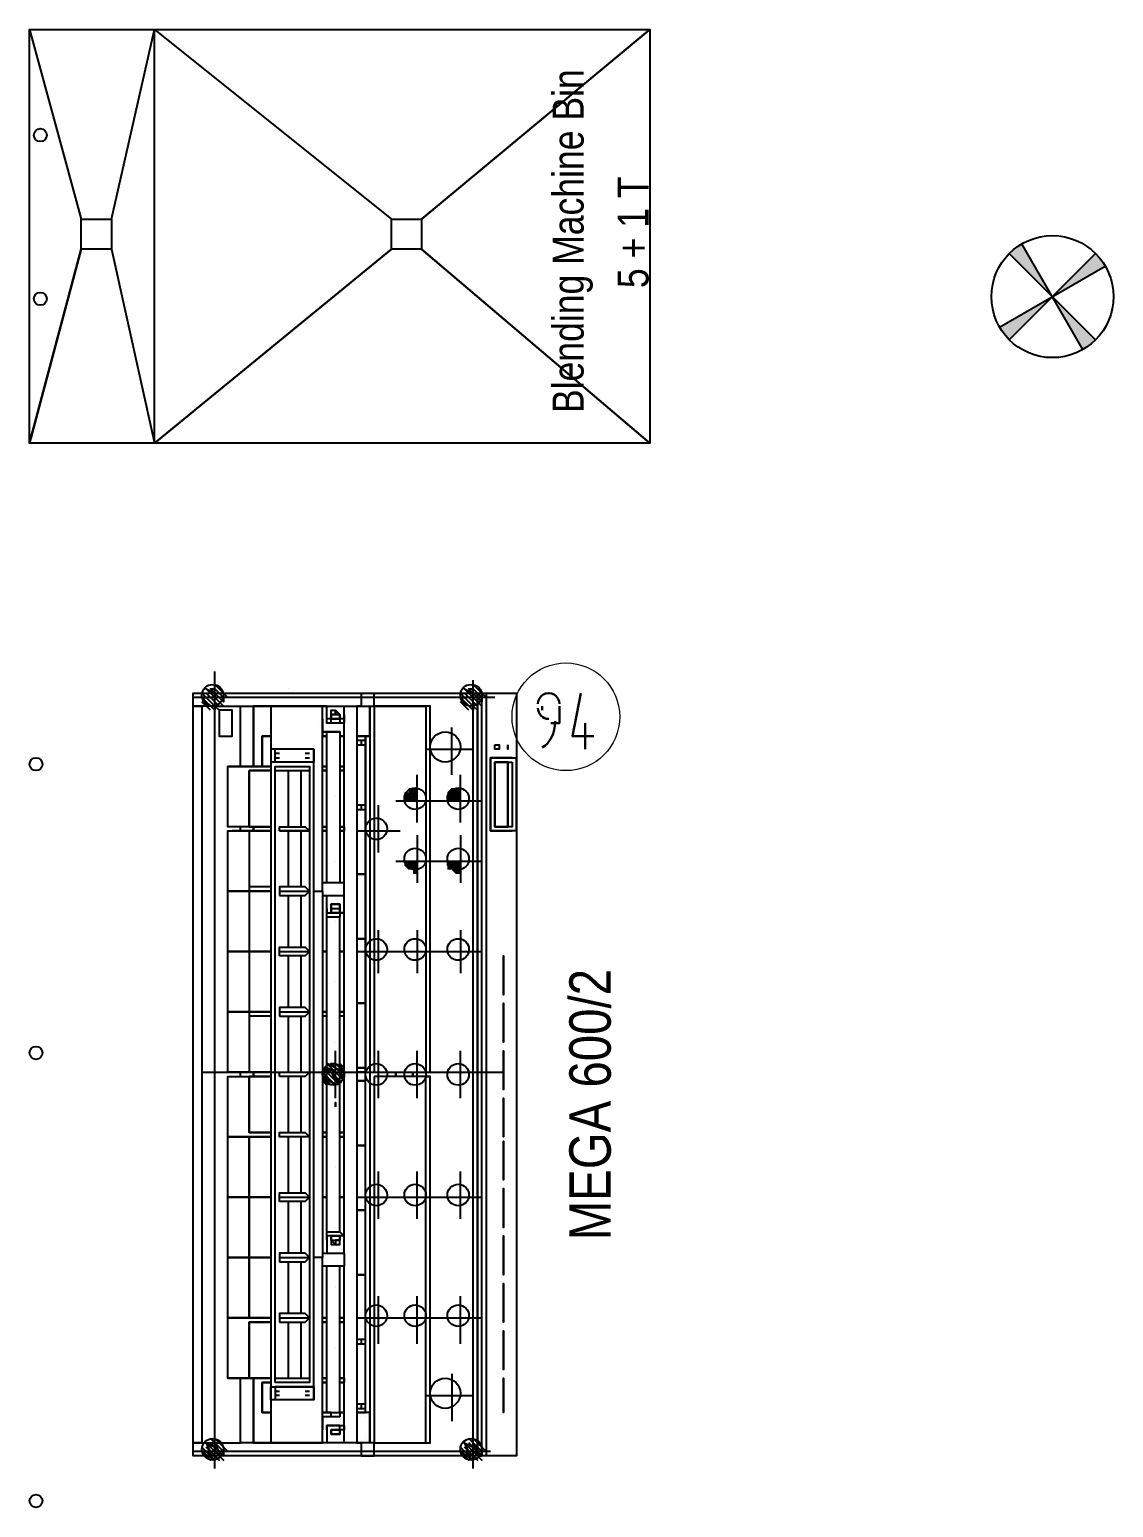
# Model space of a CAD drawing. Header units: metres. Extents: x -941 to 1333, y -28 to 1490.
# Drawn here: x 835.71 to 840.95, y 387.41 to 394.56 of the extents above; entities that cross this region are included whole.
import ezdxf

# ---------------------------------------------------------------- set-up
doc = ezdxf.new("R2010")
doc.units = ezdxf.units.M
doc.layers.add('00', color=7, linetype='Continuous')
doc.styles.add('style2A', font='swissc.ttf')

# ---------------------------------------------------------------- blocks, each defined once
blk = doc.blocks.new('auto-sprinkler')
at = {"layer": '00'}
h = blk.add_hatch(color=161, dxfattribs=at)
h.dxf.hatch_style = 1
h.paths.add_polyline_path([(0, 0), (-0.075, 0.1299, 0.065543), (-0.1061, 0.1061)])
h.paths.add_polyline_path([(0, 0), (0.1299, 0.075, 0.065543), (0.1061, 0.1061)])
h.paths.add_polyline_path([(0.075, -0.1299, 0.065543), (0.1061, -0.1061), (0, 0)])
h.paths.add_polyline_path([(-0.1299, -0.075, 0.065543), (-0.1061, -0.1061), (0, 0)])
at = {"layer": '00', "color": 170}
for points in [[(0.075, -0.1299), (-0.075, 0.1299)], [(-0.1299, -0.075), (0.1299, 0.075)], [(-0.1061, -0.1061), (0.1061, 0.1061)], [(0.1061, -0.1061), (-0.1061, 0.1061)]]:
    blk.add_lwpolyline(points, dxfattribs=at)
blk.add_circle((0, 0), 0.15, dxfattribs=at)

msp = doc.modelspace()

# ---------------------------------------------------------------- linework, layer by layer
at = {"lineweight": 25}
for points in [[(835.70802, 392.55611), (835.70802, 394.55564), (838.70731, 394.55564), (838.70731, 392.55611)], [(838.70731, 394.55564), (837.60341, 393.63919)], [(835.95796, 393.49339), (835.70802, 392.55611), (835.95796, 393.49339), (835.95796, 393.63919), (836.10376, 393.63919), (836.10376, 393.49339)], [(835.95796, 393.49339), (835.95796, 393.63919), (836.10376, 393.63919), (836.10376, 393.49339)], [(836.31205, 392.55611), (837.45761, 393.49339), (837.45761, 393.63919), (837.60341, 393.63919), (837.60341, 393.49339), (837.45761, 393.49339)], [(837.45761, 393.49339), (837.45761, 393.63919), (837.60341, 393.63919), (837.60341, 393.49339)], [(838.70731, 392.55611), (837.60341, 393.49339)], [(836.4995, 387.66144), (836.4995, 391.34806), (838.06163, 391.34806), (838.06163, 387.66144)], [(836.54116, 391.32723), (836.56199, 391.32723), (836.60364, 391.28558), (836.60364, 391.26475)], [(836.56199, 391.34806), (836.58282, 391.32723), (836.60364, 391.30641), (836.62447, 391.28558), (836.60364, 391.30641), (836.58282, 391.32723)], [(837.79086, 391.32723), (837.81169, 391.32723), (837.85335, 391.28558), (837.85335, 391.26475)], [(837.81169, 391.34806), (837.83252, 391.32723), (837.85335, 391.30641), (837.87418, 391.28558), (837.85335, 391.30641), (837.83252, 391.32723)], [(836.62447, 391.26475), (836.62447, 391.13978), (836.68696, 391.13978), (836.68696, 391.26475)], [(837.18684, 391.26475), (837.18684, 391.24392), (837.16601, 391.24392), (837.16601, 391.22309), (837.18684, 391.22309), (837.20767, 391.22309), (837.20767, 391.24392), (837.18684, 391.24392)], [(837.18684, 391.26475), (837.20767, 391.24392), (837.20767, 391.22309), (837.18684, 391.22309), (837.16601, 391.22309), (837.16601, 391.24392), (837.16601, 391.26475)], [(836.87441, 390.99398), (836.85358, 390.99398), (836.83276, 390.99398), (836.83276, 391.13978), (836.85358, 391.13978), (836.83276, 391.13978), (836.83276, 390.99398), (836.85358, 390.99398)], [(837.20767, 391.13978), (837.2285, 391.13978), (837.20767, 391.13978), (837.2285, 391.13978)], [(837.95749, 391.09812), (837.97832, 391.09812), (837.97832, 391.07729), (837.95749, 391.07729)], [(836.87441, 387.99469), (837.0827, 387.99469), (837.0827, 391.01481), (836.87441, 391.01481)], [(838.01998, 390.70238), (837.95749, 390.70238), (837.95749, 391.01481), (838.01998, 391.01481)], [(838.0408, 391.01481), (838.0408, 390.70238), (838.01998, 390.70238), (838.01998, 391.01481)], [(836.89524, 388.01552), (836.89524, 390.99398), (837.06187, 390.99398), (837.06187, 388.01552)], [(837.14518, 390.99398), (837.12435, 390.99398)], [(837.2285, 390.99398), (837.20767, 390.99398)], [(836.77027, 390.68155), (836.77027, 390.38996), (836.66613, 390.38996), (836.66613, 390.68155)], [(836.7911, 390.70238), (836.7911, 390.68155)], [(836.91607, 390.68155), (836.91607, 390.70238), (837.04104, 390.70238), (837.06187, 390.68155), (837.04104, 390.68155)], [(837.2285, 390.68155), (837.2285, 390.70238)], [(836.77027, 390.38996), (836.77027, 390.09836), (836.66613, 390.09836), (836.66613, 390.38996)], [(836.91607, 390.36913), (837.04104, 390.36913), (837.06187, 390.38996), (837.04104, 390.41078), (836.91607, 390.41078), (836.91607, 390.38996)], [(837.18684, 390.32747), (837.16601, 390.32747), (837.16601, 390.30664), (837.16601, 390.28581), (837.18684, 390.28581), (837.20767, 390.28581), (837.20767, 390.30664), (837.20767, 390.32747)], [(837.18684, 390.32747), (837.20767, 390.32747), (837.20767, 390.30664), (837.20767, 390.28581), (837.18684, 390.28581), (837.16601, 390.28581), (837.16601, 390.30664), (837.16601, 390.32747)], [(836.77027, 390.09836), (836.77027, 389.80676), (836.66613, 389.80676), (836.66613, 390.09836)], [(836.91607, 390.07753), (836.91607, 390.09836), (836.91607, 390.11919), (837.04104, 390.11919), (837.06187, 390.09836), (837.04104, 390.07753)], [(837.12435, 390.09836), (837.14518, 390.09836)], [(837.12435, 390.09836), (837.14518, 390.09836)], [(837.20767, 390.09836), (837.2285, 390.09836)], [(837.20767, 390.09836), (837.2285, 390.09836)], [(837.99915, 389.89007), (837.99915, 390.07753)], [(837.99915, 390.07753), (837.99915, 389.89007), (837.99915, 390.07753), (837.99915, 389.89007)], [(836.77027, 389.80676), (836.77027, 389.51516), (836.66613, 389.51516), (836.66613, 389.80676)], [(836.91607, 389.78593), (837.04104, 389.78593), (837.06187, 389.80676), (837.04104, 389.82759), (836.91607, 389.82759), (836.91607, 389.80676)], [(837.12435, 389.80676), (837.14518, 389.80676)], [(837.20767, 389.80676), (837.2285, 389.80676)], [(837.99915, 389.66096), (837.99915, 389.84842)], [(837.99915, 389.84842), (837.99915, 389.66096), (837.99915, 389.84842), (837.99915, 389.66096)], [(837.99915, 389.43185), (837.99915, 389.61931)], [(837.99915, 389.61931), (837.99915, 389.43185), (837.99915, 389.61931), (837.99915, 389.43185)], [(836.7911, 389.51516), (836.7911, 389.49433)], [(836.91607, 389.49433), (836.91607, 389.51516), (837.04104, 389.51516), (837.06187, 389.51516), (837.04104, 389.49433)], [(837.12435, 389.53599), (837.16601, 389.51516), (837.18684, 389.47351), (837.20767, 389.45268), (837.18684, 389.47351), (837.14518, 389.51516)], [(837.12435, 389.51516), (837.14518, 389.51516), (837.18684, 389.47351), (837.18684, 389.45268)], [(837.12435, 389.49433), (837.14518, 389.49433)], [(837.37429, 389.49433), (837.37429, 387.72392), (837.62424, 387.72392), (837.62424, 389.49433), (837.64506, 389.49433)], [(837.99915, 389.22357), (837.99915, 389.39019)], [(837.99915, 389.39019), (837.99915, 389.22357), (837.99915, 389.20274), (837.99915, 389.22357)], [(837.99915, 389.39019), (837.99915, 389.22357), (837.99915, 389.20274), (837.99915, 389.22357)], [(836.77027, 389.20274), (836.77027, 388.91114), (836.66613, 388.91114), (836.66613, 389.20274)], [(836.68696, 389.20274), (836.70779, 389.20274), (836.87441, 389.20274), (836.70779, 389.20274)], [(837.12435, 389.20274), (837.14518, 389.20274)], [(837.20767, 389.20274), (837.2285, 389.20274)], [(837.99915, 389.16108), (837.99915, 388.99445), (837.99915, 389.16108), (837.99915, 389.18191)], [(837.99915, 389.16108), (837.99915, 388.99445), (837.99915, 389.16108), (837.99915, 389.18191)], [(837.99915, 388.99445), (837.99915, 389.16108)], [(836.91607, 388.89031), (836.91607, 388.91114), (836.91607, 388.93197), (837.04104, 388.93197), (837.06187, 388.91114), (837.04104, 388.89031)], [(837.99915, 388.76534), (837.99915, 388.9528)], [(836.77027, 388.91114), (836.77027, 388.61954), (836.66613, 388.61954), (836.66613, 388.91114)], [(837.12435, 388.91114), (837.14518, 388.91114)], [(837.12435, 388.91114), (837.14518, 388.91114)], [(837.20767, 388.91114), (837.2285, 388.91114)], [(837.20767, 388.91114), (837.2285, 388.91114)], [(837.18684, 388.68203), (837.16601, 388.70286), (837.16601, 388.72368), (837.18684, 388.72368), (837.20767, 388.72368), (837.20767, 388.70286), (837.18684, 388.70286)], [(837.18684, 388.68203), (837.20767, 388.68203), (837.20767, 388.70286), (837.20767, 388.72368), (837.18684, 388.72368), (837.16601, 388.72368), (837.16601, 388.70286), (837.16601, 388.68203)], [(837.99915, 388.53623), (837.99915, 388.72368)], [(836.77027, 388.61954), (836.77027, 388.32794), (836.66613, 388.32794), (836.66613, 388.61954)], [(836.91607, 388.59871), (837.04104, 388.59871), (837.06187, 388.61954), (837.04104, 388.64037), (836.91607, 388.64037), (836.91607, 388.61954)], [(837.99915, 388.30712), (837.99915, 388.49457)], [(836.68696, 388.32794), (836.70779, 388.32794), (836.87441, 388.32794), (836.70779, 388.32794)], [(836.91607, 388.30712), (837.04104, 388.30712), (837.06187, 388.32794), (837.04104, 388.34877), (836.91607, 388.34877), (836.91607, 388.32794)], [(837.12435, 388.32794), (837.14518, 388.32794)], [(837.12435, 388.32794), (837.14518, 388.32794)], [(837.12435, 388.30712), (837.14518, 388.30712)], [(837.20767, 388.32794), (837.2285, 388.32794)], [(837.20767, 388.32794), (837.2285, 388.32794)], [(837.20767, 388.30712), (837.2285, 388.30712)], [(837.99915, 388.09883), (837.99915, 388.26546)], [(837.99915, 388.26546), (837.99915, 388.09883), (837.99915, 388.078), (837.99915, 388.09883)], [(837.99915, 388.26546), (837.99915, 388.09883), (837.99915, 388.078), (837.99915, 388.09883)], [(836.85358, 387.86972), (836.83276, 387.86972), (836.83276, 388.01552), (836.85358, 388.01552), (836.83276, 388.01552), (836.83276, 387.86972)], [(837.2285, 388.01552), (837.2285, 388.03635)], [(837.99915, 387.86972), (837.99915, 388.03635)], [(837.20767, 387.84889), (837.16601, 387.84889), (837.16601, 387.86972), (837.20767, 387.86972)], [(837.20767, 387.86972), (837.2285, 387.86972)], [(837.12435, 387.78641), (837.12435, 387.84889)], [(837.18684, 387.76558), (837.16601, 387.76558), (837.16601, 387.78641), (837.18684, 387.78641), (837.20767, 387.78641), (837.20767, 387.76558)], [(837.18684, 387.76558), (837.20767, 387.76558), (837.20767, 387.78641), (837.18684, 387.78641), (837.16601, 387.78641), (837.16601, 387.76558)], [(836.58282, 387.74475), (836.60364, 387.72392), (836.6453, 387.68226), (836.6453, 387.66144), (836.62447, 387.68226), (836.60364, 387.72392)], [(837.83252, 387.74475), (837.85335, 387.72392), (837.895, 387.68226), (837.895, 387.66144), (837.87418, 387.68226), (837.85335, 387.72392)]]:
    msp.add_lwpolyline(points, close=True, dxfattribs=at)
for points in [[(835.70802, 394.55564), (835.95796, 393.63919)], [(836.10376, 393.49339), (836.31205, 392.55611), (836.31205, 394.55564), (837.45761, 393.63919)], [(836.10376, 393.63919), (836.31205, 394.55564)], [(836.60364, 387.59895), (836.60364, 391.4522)], [(836.56199, 391.36889), (836.60364, 391.32723), (836.6453, 391.28558), (836.60364, 391.32723), (836.56199, 391.36889), (836.60364, 391.34806), (836.60364, 391.32723), (836.6453, 391.28558)], [(836.58282, 391.36889), (836.60364, 391.34806), (836.62447, 391.32723), (836.6453, 391.30641), (836.62447, 391.32723), (836.60364, 391.34806), (836.58282, 391.36889), (836.60364, 391.36889), (836.6453, 391.32723), (836.6453, 391.30641)], [(836.60364, 391.38972), (836.66613, 391.32723), (836.6453, 391.32723), (836.60364, 391.36889), (836.60364, 391.38972), (836.6453, 391.34806), (836.62447, 391.36889)], [(836.95773, 391.36889), (836.95773, 391.36889)], [(837.81169, 391.36889), (837.85335, 391.32723), (837.895, 391.28558), (837.85335, 391.32723), (837.81169, 391.36889), (837.85335, 391.34806), (837.85335, 391.32723), (837.895, 391.28558)], [(837.83252, 391.36889), (837.85335, 391.34806), (837.87418, 391.32723), (837.895, 391.30641), (837.87418, 391.32723), (837.85335, 391.34806), (837.83252, 391.36889), (837.85335, 391.36889), (837.895, 391.32723), (837.895, 391.30641)], [(837.85335, 387.59895), (837.85335, 391.41055)], [(837.85335, 391.38972), (837.91583, 391.32723), (837.895, 391.32723), (837.85335, 391.36889), (837.85335, 391.38972), (837.895, 391.34806), (837.87418, 391.36889)], [(837.37429, 387.72392), (837.31181, 387.72392), (837.31181, 387.70309), (837.31181, 387.66144), (836.4995, 387.66144), (836.4995, 387.70309), (836.4995, 387.72392), (836.54116, 387.72392), (836.4995, 387.72392), (836.4995, 391.28558), (836.54116, 391.28558), (836.4995, 391.28558), (836.4995, 391.30641), (836.4995, 391.34806), (837.31181, 391.34806), (837.31181, 391.30641), (837.31181, 391.28558), (837.29098, 391.28558), (837.35347, 391.28558), (837.37429, 391.28558), (837.37429, 391.34806), (837.87418, 391.34806), (837.87418, 387.66144), (837.37429, 387.66144), (837.37429, 387.72392), (837.35347, 387.72392), (837.29098, 387.72392), (837.31181, 387.72392)], [(837.95749, 391.32723), (836.4995, 391.32723)], [(836.4995, 391.28558), (836.4995, 391.28558)], [(836.60364, 391.26475), (836.60364, 391.28558), (836.56199, 391.32723), (836.54116, 391.34806), (836.56199, 391.32723), (836.60364, 391.28558), (836.62447, 391.26475)], [(836.58282, 391.26475), (836.54116, 391.30641)], [(836.60364, 387.72392), (836.60364, 391.28558), (836.58282, 391.28558), (836.54116, 391.28558), (836.54116, 387.72392), (836.58282, 387.72392), (836.60364, 387.72392), (836.72861, 387.72392)], [(836.58282, 391.28558), (836.56199, 391.30641)], [(836.60364, 391.28558), (836.60364, 391.28558)], [(836.60364, 391.28558), (836.72861, 391.28558)], [(836.72861, 390.99398), (836.72861, 391.28558), (836.77027, 391.28558), (836.7911, 391.28558), (836.7911, 390.99398), (836.7911, 391.28558), (836.87441, 391.28558), (836.7911, 391.28558), (836.95773, 391.28558), (837.02021, 391.28558), (837.2285, 391.28558)], [(837.12435, 390.38996), (837.12435, 390.43161), (837.12435, 391.28558), (836.87441, 391.28558), (836.87441, 390.38996), (836.87441, 388.61954), (836.87441, 387.72392), (836.7911, 387.72392), (836.7911, 388.03635), (836.7911, 387.72392), (836.87441, 387.72392), (837.12435, 387.72392), (837.12435, 388.57789), (837.12435, 388.61954), (837.0827, 388.61954)], [(836.7911, 391.28558), (836.7911, 391.28558)], [(836.95773, 391.34806), (836.95773, 391.34806)], [(836.95773, 391.34806), (836.95773, 391.34806)], [(836.97856, 391.34806), (836.97856, 391.34806)], [(837.02021, 391.28558), (837.02021, 391.28558)], [(837.02021, 391.28558), (837.02021, 391.28558)], [(837.2285, 391.24392), (837.2285, 391.22309), (837.20767, 391.22309), (837.20767, 391.20226), (837.16601, 391.20226), (837.16601, 391.22309), (837.14518, 391.22309), (837.14518, 391.24392), (837.14518, 391.26475), (837.14518, 391.28558), (837.12435, 391.28558)], [(837.12435, 391.28558), (837.12435, 391.28558)], [(837.2285, 390.43161), (837.2285, 391.28558), (837.29098, 391.28558), (837.29098, 387.72392), (837.2285, 387.72392), (837.2285, 388.57789)], [(837.31181, 391.34806), (837.37429, 391.34806)], [(837.31181, 391.28558), (837.37429, 391.28558), (837.37429, 389.51516), (837.62424, 389.51516), (837.64506, 389.51516), (837.64506, 391.28558), (837.62424, 391.28558), (837.37429, 391.28558), (837.62424, 391.28558), (837.62424, 389.51516)], [(837.35347, 391.28558), (837.35347, 391.28558)], [(837.35347, 391.13978), (837.35347, 391.28558), (837.35347, 391.13978)], [(837.35347, 391.28558), (837.35347, 391.28558)], [(837.85335, 391.26475), (837.85335, 391.28558), (837.81169, 391.32723), (837.79086, 391.34806), (837.81169, 391.32723), (837.85335, 391.28558), (837.87418, 391.26475)], [(837.83252, 391.26475), (837.79086, 391.30641)], [(837.83252, 391.28558), (837.81169, 391.30641)], [(837.87418, 391.34806), (837.87418, 391.34806)], [(837.87418, 387.66144), (837.87418, 391.34806), (837.895, 391.34806), (837.91583, 391.34806), (837.91583, 387.66144), (837.895, 387.66144), (837.895, 391.34806)], [(837.87418, 391.34806), (837.87418, 391.34806)], [(837.87418, 391.34806), (837.87418, 387.66144), (837.895, 387.66144)], [(837.91583, 391.34806), (838.06163, 391.34806), (838.06163, 387.66144), (837.91583, 387.66144)], [(837.12435, 391.16061), (837.12435, 391.22309), (837.12435, 391.16061), (837.12435, 391.13978), (837.14518, 391.13978), (837.12435, 391.13978), (837.12435, 391.16061), (837.16601, 391.16061), (837.20767, 391.16061), (837.20767, 390.43161)], [(837.2285, 391.22309), (837.2285, 391.20226), (837.20767, 391.20226), (837.16601, 391.20226), (837.14518, 391.20226), (837.14518, 391.22309), (837.14518, 391.24392)], [(837.16601, 391.24392), (837.16601, 391.24392)], [(837.16601, 391.24392), (837.18684, 391.24392), (837.20767, 391.24392)], [(837.18684, 391.26475), (837.18684, 391.26475)], [(837.2285, 391.22309), (837.2285, 391.22309)], [(837.33264, 391.26475), (837.33264, 391.26475)], [(837.33264, 391.26475), (837.33264, 391.26475)], [(837.10353, 391.20226), (837.10353, 391.20226)], [(837.14518, 390.43161), (837.14518, 391.16061), (837.16601, 391.16061), (837.20767, 391.16061), (837.16601, 391.16061), (837.12435, 391.16061), (837.12435, 391.20226)], [(837.12435, 391.16061), (837.12435, 391.16061)], [(837.16601, 391.16061), (837.16601, 391.16061)], [(837.33264, 391.16061), (837.33264, 391.16061)], [(837.33264, 391.16061), (837.33264, 391.16061)], [(837.74921, 390.95232), (837.74921, 391.18144)], [(836.87441, 391.13978), (836.85358, 391.13978), (836.87441, 391.13978), (836.83276, 391.13978)], [(837.0827, 391.01481), (837.0827, 391.03564), (837.0827, 391.05646), (837.0827, 391.07729), (836.89524, 391.07729), (836.87441, 391.07729), (836.87441, 391.05646), (836.87441, 391.03564), (836.87441, 391.01481)], [(836.89524, 391.07729), (836.89524, 391.07729)], [(837.0827, 391.07729), (837.0827, 391.05646), (837.0827, 391.03564), (837.0827, 391.01481), (836.89524, 391.01481), (836.89524, 391.03564), (836.89524, 391.05646), (836.89524, 391.07729)], [(837.0827, 391.07729), (837.0827, 391.07729)], [(837.12435, 391.13978), (837.14518, 391.13978), (837.12435, 391.13978)], [(837.12435, 391.13978), (837.12435, 391.13978)], [(837.2285, 391.13978), (837.2285, 391.13978)], [(837.2285, 391.13978), (837.2285, 391.13978)], [(837.29098, 391.13978), (837.29098, 391.13978)], [(837.35347, 391.13978), (837.29098, 391.13978), (837.33264, 391.13978), (837.35347, 391.13978), (837.35347, 389.51516), (837.35347, 387.86972), (837.33264, 387.86972), (837.33264, 389.49433), (837.33264, 389.51516), (837.29098, 389.51516)], [(837.33264, 391.11895), (837.29098, 391.11895), (837.29098, 391.09812), (837.33264, 391.09812)], [(837.31181, 391.13978), (837.31181, 391.13978)], [(837.31181, 391.11895), (837.31181, 391.09812)], [(837.33264, 391.13978), (837.33264, 389.51516), (837.33264, 391.13978)], [(837.33264, 391.11895), (837.33264, 391.11895)], [(837.35347, 391.13978), (837.35347, 391.13978)], [(837.35347, 391.13978), (837.35347, 391.13978)], [(837.35347, 391.13978), (837.35347, 391.13978)], [(837.62424, 391.07729), (837.85335, 391.07729)], [(838.01998, 391.09812), (838.01998, 391.09812)], [(838.01998, 391.09812), (838.01998, 391.07729), (838.01998, 391.09812)], [(836.91607, 391.05646), (836.89524, 391.05646)], [(836.89524, 391.03564), (836.91607, 391.03564)], [(836.89524, 391.03564), (836.89524, 391.03564)], [(836.91607, 391.03564), (836.91607, 391.03564)], [(837.06187, 391.05646), (837.04104, 391.05646)], [(837.04104, 391.03564), (837.06187, 391.03564)], [(837.04104, 391.03564), (837.04104, 391.03564)], [(837.06187, 391.03564), (837.06187, 391.03564)], [(837.93666, 391.03564), (837.93666, 390.68155), (837.93666, 391.03564)], [(837.93666, 391.03564), (837.93666, 391.03564)], [(838.0408, 391.03564), (837.93666, 391.03564), (838.0408, 391.03564), (838.06163, 391.03564), (838.06163, 390.68155), (838.0408, 390.68155), (837.93666, 390.68155), (838.0408, 390.68155)], [(837.93666, 391.03564), (837.93666, 391.03564)], [(837.93666, 391.03564), (837.93666, 391.03564)], [(837.95749, 390.70238), (837.95749, 391.01481), (837.95749, 390.70238)], [(837.95749, 391.01481), (838.01998, 391.01481), (837.95749, 391.01481)], [(837.95749, 391.01481), (837.95749, 391.01481)], [(837.95749, 391.01481), (837.95749, 391.01481)], [(838.01998, 391.01481), (838.01998, 391.01481)], [(838.0408, 391.03564), (838.0408, 391.03564)], [(838.0408, 391.03564), (838.0408, 391.03564)], [(838.06163, 390.68155), (838.06163, 391.03564), (838.06163, 390.68155)], [(838.06163, 391.03564), (838.06163, 391.03564)], [(838.06163, 391.03564), (838.06163, 391.03564)], [(836.77027, 390.70238), (836.66613, 390.70238), (836.66613, 390.99398), (836.77027, 390.99398), (836.66613, 390.99398), (836.77027, 390.99398), (836.85358, 390.99398), (836.87441, 390.99398), (836.85358, 390.99398), (836.77027, 390.99398)], [(836.66613, 390.99398), (836.66613, 390.99398)], [(836.68696, 390.99398), (836.68696, 390.99398)], [(836.70779, 390.99398), (836.70779, 390.99398)], [(836.77027, 390.97315), (836.87441, 390.97315), (836.77027, 390.97315)], [(836.77027, 390.97315), (836.77027, 390.70238), (836.77027, 390.97315)], [(836.77027, 390.97315), (836.77027, 390.97315)], [(836.87441, 390.99398), (836.87441, 390.99398)], [(836.89524, 390.97315), (837.06187, 390.97315)], [(836.95773, 390.97315), (836.95773, 390.70238)], [(837.02021, 390.97315), (837.02021, 390.70238)], [(837.12435, 390.99398), (837.14518, 390.99398)], [(837.12435, 390.97315), (837.14518, 390.97315), (837.12435, 390.97315)], [(837.20767, 390.99398), (837.2285, 390.99398)], [(837.20767, 390.97315), (837.2285, 390.97315), (837.20767, 390.97315)], [(837.2285, 390.99398), (837.2285, 390.99398)], [(837.2285, 390.99398), (837.2285, 390.99398)], [(837.2285, 390.99398), (837.2285, 390.99398)], [(837.58258, 390.72321), (837.58258, 390.95232)], [(837.79086, 390.72321), (837.79086, 390.95232)], [(837.18684, 390.84818), (837.18684, 390.84818)], [(837.33264, 390.80652), (837.29098, 390.80652), (837.29098, 390.7857), (837.33264, 390.7857)], [(837.31181, 390.80652), (837.31181, 390.7857)], [(837.33264, 390.7857), (837.33264, 390.7857)], [(837.39512, 390.57741), (837.39512, 390.80652)], [(837.47844, 390.82735), (837.895, 390.82735)], [(836.87441, 390.70238), (836.70779, 390.70238), (836.68696, 390.70238)], [(836.77027, 390.68155), (836.77027, 390.38996), (836.87441, 390.38996), (836.70779, 390.38996), (836.68696, 390.38996), (836.70779, 390.38996), (836.87441, 390.38996)], [(836.87441, 390.68155), (836.70779, 390.68155), (836.68696, 390.68155)], [(836.72861, 390.68155), (836.72861, 390.70238)], [(836.77027, 390.70238), (836.87441, 390.70238), (836.77027, 390.70238)], [(836.77027, 390.70238), (836.77027, 390.70238)], [(836.77027, 390.70238), (836.77027, 390.70238)], [(836.77027, 390.68155), (836.87441, 390.68155), (836.77027, 390.68155)], [(836.77027, 390.68155), (836.77027, 390.68155)], [(836.91607, 390.68155), (836.91607, 390.68155)], [(836.91607, 390.68155), (837.06187, 390.68155)], [(836.95773, 390.68155), (836.95773, 390.41078)], [(837.02021, 390.68155), (837.02021, 390.41078)], [(837.12435, 390.70238), (837.14518, 390.70238), (837.12435, 390.70238)], [(837.14518, 390.70238), (837.12435, 390.70238)], [(837.12435, 390.68155), (837.14518, 390.68155), (837.12435, 390.68155)], [(837.14518, 390.68155), (837.12435, 390.68155)], [(837.20767, 390.68155), (837.2285, 390.68155), (837.2285, 390.70238), (837.20767, 390.70238)], [(837.20767, 390.70238), (837.2285, 390.70238), (837.20767, 390.70238)], [(837.20767, 390.68155), (837.2285, 390.68155), (837.20767, 390.68155)], [(837.29098, 390.68155), (837.49927, 390.68155)], [(837.58258, 390.66073), (837.58258, 390.43161)], [(837.79086, 390.66073), (837.79086, 390.43161)], [(837.93666, 390.68155), (837.93666, 390.68155)], [(837.93666, 390.68155), (837.93666, 390.68155)], [(837.93666, 390.68155), (837.93666, 390.68155)], [(838.01998, 390.70238), (837.95749, 390.70238), (838.01998, 390.70238)], [(837.95749, 390.70238), (837.95749, 390.70238)], [(837.95749, 390.70238), (837.95749, 390.70238)], [(838.01998, 390.70238), (838.01998, 390.70238)], [(838.0408, 390.68155), (838.0408, 390.68155)], [(838.0408, 390.68155), (838.0408, 390.68155)], [(838.06163, 390.68155), (838.06163, 390.68155)], [(837.18684, 390.53575), (837.18684, 390.53575)], [(837.47844, 390.53575), (837.895, 390.53575)], [(837.0827, 390.38996), (837.12435, 390.38996), (837.12435, 390.36913), (837.2285, 390.36913), (837.2285, 390.41078), (837.2285, 390.43161), (837.12435, 390.43161)], [(837.12435, 390.43161), (837.12435, 390.43161)], [(837.24932, 390.47327), (837.24932, 390.47327)], [(837.29098, 390.47327), (837.29098, 390.47327)], [(837.33264, 390.47327), (837.29098, 390.47327), (837.33264, 390.47327)], [(837.31181, 390.47327), (837.31181, 390.47327)], [(837.33264, 390.47327), (837.33264, 390.47327)], [(836.77027, 390.38996), (836.77027, 390.09836), (836.87441, 390.09836), (836.70779, 390.09836), (836.68696, 390.09836), (836.70779, 390.09836), (836.87441, 390.09836), (836.77027, 390.09836), (836.87441, 390.09836), (836.77027, 390.09836), (836.77027, 389.80676)], [(836.68696, 390.38996), (836.68696, 390.38996)], [(836.72861, 390.38996), (836.72861, 390.38996)], [(836.87441, 390.41078), (836.77027, 390.41078)], [(836.77027, 390.38996), (836.87441, 390.38996), (836.77027, 390.38996)], [(836.77027, 390.38996), (836.77027, 390.38996)], [(836.77027, 390.38996), (836.77027, 390.38996)], [(836.77027, 390.38996), (836.77027, 390.38996)], [(836.7911, 390.38996), (836.7911, 390.38996)], [(836.7911, 390.38996), (836.7911, 390.38996)], [(836.87441, 390.38996), (836.87441, 390.38996)], [(836.91607, 390.38996), (837.06187, 390.38996)], [(836.95773, 390.36913), (836.95773, 390.11919)], [(837.02021, 390.36913), (837.02021, 390.11919)], [(837.12435, 390.36913), (837.12435, 390.36913)], [(837.12435, 390.36913), (837.12435, 388.64037), (837.12435, 388.61954)], [(837.14518, 390.30664), (837.14518, 390.3483), (837.14518, 390.36913)], [(837.2285, 388.64037), (837.2285, 390.36913)], [(837.2285, 390.28581), (837.20767, 390.28581), (837.20767, 390.26499), (837.16601, 390.26499), (837.14518, 390.26499), (837.14518, 390.28581), (837.14518, 390.30664), (837.14518, 390.28581), (837.16601, 390.28581), (837.20767, 390.28581), (837.2285, 390.28581), (837.2285, 390.30664)], [(837.14518, 388.72368), (837.14518, 390.28581)], [(837.16601, 390.30664), (837.16601, 390.30664)], [(837.16601, 390.30664), (837.18684, 390.30664), (837.20767, 390.30664)], [(837.18684, 390.32747), (837.18684, 390.32747)], [(837.18684, 390.32747), (837.18684, 390.32747)], [(837.20767, 390.30664), (837.20767, 390.30664)], [(837.2285, 390.28581), (837.2285, 390.28581)], [(837.18684, 390.24416), (837.18684, 390.24416)], [(837.20767, 388.74451), (837.20767, 390.26499)], [(837.29098, 390.16084), (837.29098, 390.16084)], [(837.33264, 390.16084), (837.29098, 390.16084), (837.33264, 390.16084)], [(837.31181, 390.16084), (837.31181, 390.16084)], [(837.33264, 390.16084), (837.33264, 390.16084)], [(837.39512, 389.99422), (837.39512, 390.2025)], [(837.58258, 390.2025), (837.58258, 389.99422)], [(837.79086, 390.2025), (837.79086, 389.99422)], [(836.68696, 390.09836), (836.68696, 390.09836)], [(836.70779, 390.09836), (836.70779, 390.09836)], [(836.72861, 390.09836), (836.72861, 390.09836)], [(836.77027, 390.09836), (836.77027, 390.09836)], [(836.77027, 390.09836), (836.77027, 390.09836)], [(836.77027, 390.09836), (836.77027, 390.09836)], [(836.7911, 390.09836), (836.7911, 390.09836)], [(836.7911, 390.09836), (836.7911, 390.09836)], [(836.91607, 390.09836), (837.06187, 390.09836)], [(836.95773, 390.07753), (836.95773, 389.82759)], [(837.02021, 390.07753), (837.02021, 389.82759)], [(837.14518, 390.09836), (837.12435, 390.09836)], [(837.14518, 390.09836), (837.12435, 390.09836)], [(837.20767, 390.09836), (837.2285, 390.09836), (837.20767, 390.09836)], [(837.2285, 390.09836), (837.2285, 390.09836)], [(837.2285, 390.09836), (837.2285, 390.09836)], [(837.29098, 390.09836), (837.49927, 390.09836)], [(837.47844, 390.09836), (837.895, 390.09836)], [(837.99915, 390.07753), (837.99915, 390.07753)], [(837.99915, 390.07753), (837.99915, 390.07753)], [(837.18684, 389.95256), (837.18684, 389.95256)], [(837.99915, 389.89007), (837.99915, 389.89007)], [(837.99915, 389.89007), (837.99915, 389.89007)], [(836.87441, 389.80676), (836.70779, 389.80676), (836.68696, 389.80676), (836.70779, 389.80676), (836.87441, 389.80676), (836.77027, 389.80676), (836.77027, 389.51516)], [(836.68696, 389.80676), (836.68696, 389.80676)], [(836.70779, 389.80676), (836.70779, 389.80676)], [(836.70779, 389.80676), (836.70779, 389.80676)], [(836.72861, 389.80676), (836.72861, 389.80676)], [(836.77027, 389.80676), (836.87441, 389.80676), (836.77027, 389.80676)], [(836.77027, 389.80676), (836.77027, 389.80676)], [(836.77027, 389.80676), (836.77027, 389.80676)], [(836.87441, 389.78593), (836.77027, 389.78593)], [(836.77027, 389.78593), (836.77027, 389.78593)], [(836.7911, 389.80676), (836.7911, 389.80676)], [(836.7911, 389.80676), (836.7911, 389.80676)], [(836.91607, 389.80676), (837.06187, 389.80676)], [(836.95773, 389.78593), (836.95773, 389.51516)], [(837.02021, 389.78593), (837.02021, 389.51516)], [(837.14518, 389.80676), (837.12435, 389.80676)], [(837.12435, 389.80676), (837.14518, 389.80676), (837.12435, 389.80676)], [(837.14518, 389.78593), (837.12435, 389.78593)], [(837.2285, 389.80676), (837.20767, 389.80676)], [(837.20767, 389.80676), (837.2285, 389.80676), (837.20767, 389.80676)], [(837.2285, 389.78593), (837.20767, 389.78593)], [(837.2285, 389.80676), (837.2285, 389.80676)], [(837.2285, 389.80676), (837.2285, 389.80676)], [(837.2285, 389.80676), (837.2285, 389.80676)], [(837.2285, 389.80676), (837.2285, 389.80676)], [(837.2285, 389.80676), (837.2285, 389.80676)], [(837.29098, 389.84842), (837.29098, 389.84842)], [(837.33264, 389.84842), (837.29098, 389.84842), (837.33264, 389.84842)], [(837.31181, 389.84842), (837.31181, 389.84842)], [(837.33264, 389.84842), (837.33264, 389.84842)], [(837.99915, 389.84842), (837.99915, 389.84842)], [(837.99915, 389.84842), (837.99915, 389.84842)], [(837.18684, 389.66096), (837.18684, 389.66096)], [(837.99915, 389.66096), (837.99915, 389.66096)], [(837.99915, 389.66096), (837.99915, 389.66096)], [(837.18684, 389.39019), (837.18684, 389.61931)], [(837.39512, 389.39019), (837.39512, 389.61931)], [(837.58258, 389.39019), (837.58258, 389.61931)], [(837.79086, 389.39019), (837.79086, 389.61931)], [(837.99915, 389.61931), (837.99915, 389.61931)], [(837.99915, 389.61931), (837.99915, 389.61931)], [(836.54116, 389.51516), (837.99915, 389.51516)], [(836.87441, 389.51516), (836.70779, 389.51516), (836.68696, 389.51516)], [(836.70779, 389.51516), (836.70779, 389.51516)], [(836.72861, 389.49433), (836.72861, 389.51516)], [(836.77027, 389.51516), (836.87441, 389.51516), (836.77027, 389.51516)], [(836.77027, 389.51516), (836.77027, 389.51516)], [(836.77027, 389.51516), (836.77027, 389.51516)], [(836.91607, 389.51516), (837.06187, 389.51516), (837.39512, 389.51516)], [(837.14518, 389.51516), (837.12435, 389.51516)], [(837.12435, 389.51516), (837.14518, 389.51516), (837.12435, 389.51516)], [(837.2285, 389.47351), (837.20767, 389.51516), (837.18684, 389.53599), (837.14518, 389.55682), (837.18684, 389.51516), (837.2285, 389.47351), (837.18684, 389.51516), (837.14518, 389.53599)], [(837.20767, 389.45268), (837.18684, 389.49433), (837.16601, 389.51516), (837.14518, 389.53599), (837.16601, 389.51516), (837.18684, 389.49433), (837.20767, 389.47351)], [(837.16601, 389.55682), (837.18684, 389.53599), (837.2285, 389.51516), (837.2285, 389.49433), (837.20767, 389.51516), (837.18684, 389.53599), (837.16601, 389.55682), (837.18684, 389.55682), (837.2285, 389.51516), (837.2285, 389.49433)], [(837.18684, 389.55682), (837.2285, 389.51516), (837.18684, 389.55682)], [(837.2285, 389.53599), (837.20767, 389.55682)], [(837.20767, 389.51516), (837.2285, 389.51516), (837.2285, 389.49433), (837.2285, 389.51516), (837.2285, 389.49433), (837.20767, 389.49433), (837.2285, 389.49433), (837.20767, 389.49433)], [(837.20767, 389.51516), (837.2285, 389.51516), (837.20767, 389.51516)], [(837.2285, 389.51516), (837.2285, 389.51516)], [(837.29098, 389.53599), (837.29098, 389.53599)], [(837.33264, 389.53599), (837.29098, 389.53599), (837.33264, 389.53599)], [(837.35347, 387.86972), (837.29098, 387.86972), (837.33264, 387.86972), (837.33264, 389.49433), (837.33264, 389.51516), (837.35347, 389.51516)], [(837.31181, 389.53599), (837.31181, 389.53599)], [(837.33264, 389.53599), (837.33264, 389.53599)], [(837.35347, 389.51516), (837.35347, 389.51516)], [(837.47844, 389.49433), (837.47844, 389.51516), (837.47844, 389.49433)], [(837.56175, 389.51516), (837.56175, 389.49433), (837.56175, 389.51516)], [(836.77027, 388.03635), (836.77027, 388.30712), (836.87441, 388.30712), (836.77027, 388.30712), (836.77027, 388.03635), (836.66613, 388.03635), (836.66613, 388.32794), (836.77027, 388.32794), (836.87441, 388.32794), (836.77027, 388.32794), (836.77027, 388.61954), (836.87441, 388.61954), (836.70779, 388.61954), (836.68696, 388.61954), (836.70779, 388.61954), (836.87441, 388.61954), (836.77027, 388.61954), (836.77027, 388.91114), (836.87441, 388.91114), (836.70779, 388.91114), (836.68696, 388.91114), (836.70779, 388.91114), (836.87441, 388.91114), (836.77027, 388.91114), (836.77027, 389.20274), (836.87441, 389.20274), (836.77027, 389.20274), (836.66613, 389.20274), (836.66613, 389.49433), (836.77027, 389.49433), (836.77027, 389.22357), (836.87441, 389.22357), (836.77027, 389.22357), (836.77027, 389.49433), (836.87441, 389.49433)], [(836.68696, 389.49433), (836.70779, 389.49433), (836.87441, 389.49433), (836.77027, 389.49433)], [(836.68696, 389.49433), (836.68696, 389.49433)], [(836.70779, 389.49433), (836.70779, 389.49433)], [(836.77027, 389.49433), (836.77027, 389.49433)], [(836.95773, 389.49433), (836.95773, 389.22357)], [(837.02021, 389.49433), (837.02021, 389.22357)], [(837.14518, 389.49433), (837.12435, 389.49433)], [(837.16601, 389.45268), (837.12435, 389.49433), (837.18684, 389.45268)], [(837.14518, 389.45268), (837.12435, 389.47351)], [(837.18684, 389.45268), (837.18684, 389.45268)], [(837.29098, 389.47351), (837.29098, 389.47351)], [(837.33264, 389.47351), (837.29098, 389.47351), (837.33264, 389.47351)], [(837.31181, 389.47351), (837.31181, 389.47351)], [(837.33264, 389.47351), (837.33264, 389.47351)], [(837.62424, 387.72392), (837.64506, 387.72392), (837.64506, 389.49433)], [(837.99915, 389.43185), (837.99915, 389.43185)], [(837.99915, 389.43185), (837.99915, 389.43185)], [(837.18684, 389.34854), (837.18684, 389.36936), (837.18684, 389.34854)], [(837.99915, 389.39019), (837.99915, 389.39019)], [(837.99915, 389.39019), (837.99915, 389.39019)], [(837.18684, 389.34854), (837.18684, 389.34854)], [(836.77027, 389.22357), (836.77027, 389.22357)], [(837.06187, 389.20274), (836.91607, 389.20274), (836.91607, 389.22357), (837.04104, 389.22357), (837.06187, 389.20274), (837.04104, 389.20274), (836.91607, 389.20274)], [(837.12435, 389.22357), (837.14518, 389.22357), (837.12435, 389.22357)], [(837.20767, 389.22357), (837.2285, 389.22357), (837.20767, 389.22357)], [(836.68696, 389.20274), (836.68696, 389.20274)], [(836.70779, 389.20274), (836.70779, 389.20274)], [(836.72861, 389.20274), (836.72861, 389.20274)], [(836.77027, 389.20274), (836.77027, 389.20274)], [(836.77027, 389.20274), (836.77027, 389.20274)], [(836.7911, 389.20274), (836.7911, 389.20274)], [(836.7911, 389.20274), (836.7911, 389.20274)], [(836.91607, 389.20274), (836.91607, 389.20274)], [(836.95773, 389.20274), (836.95773, 388.93197)], [(837.02021, 389.20274), (837.02021, 388.93197)], [(837.12435, 389.20274), (837.14518, 389.20274), (837.12435, 389.20274)], [(837.20767, 389.20274), (837.2285, 389.20274), (837.20767, 389.20274)], [(837.2285, 389.20274), (837.2285, 389.20274)], [(837.2285, 389.20274), (837.2285, 389.20274)], [(837.2285, 389.20274), (837.2285, 389.20274)], [(837.2285, 389.20274), (837.2285, 389.20274)], [(837.2285, 389.20274), (837.2285, 389.20274)], [(837.29098, 389.16108), (837.29098, 389.16108)], [(837.33264, 389.16108), (837.29098, 389.16108), (837.33264, 389.16108)], [(837.31181, 389.16108), (837.31181, 389.16108)], [(837.33264, 389.16108), (837.33264, 389.16108)], [(837.99915, 389.20274), (837.99915, 389.20274)], [(837.99915, 389.20274), (837.99915, 389.20274)], [(837.99915, 389.16108), (837.99915, 389.16108)], [(837.99915, 389.16108), (837.99915, 389.16108)], [(837.18684, 389.05694), (837.18684, 389.05694)], [(837.39512, 388.807), (837.39512, 389.03611)], [(837.58258, 388.807), (837.58258, 389.03611)], [(837.79086, 388.807), (837.79086, 389.03611)], [(837.99915, 388.99445), (837.99915, 388.99445)], [(837.99915, 388.99445), (837.99915, 388.99445)], [(837.99915, 388.9528), (837.99915, 388.9528)], [(837.99915, 388.9528), (837.99915, 388.76534), (837.99915, 388.9528)], [(837.99915, 388.9528), (837.99915, 388.76534), (837.99915, 388.9528)], [(837.99915, 388.9528), (837.99915, 388.9528)], [(836.72861, 388.91114), (836.72861, 388.91114)], [(836.77027, 388.91114), (836.87441, 388.91114), (836.77027, 388.91114)], [(836.77027, 388.91114), (836.77027, 388.91114)], [(836.77027, 388.91114), (836.77027, 388.91114)], [(836.77027, 388.91114), (836.77027, 388.91114)], [(836.7911, 388.91114), (836.7911, 388.91114)], [(836.7911, 388.91114), (836.7911, 388.91114)], [(836.91607, 388.91114), (837.06187, 388.91114)], [(836.95773, 388.89031), (836.95773, 388.64037)], [(837.02021, 388.89031), (837.02021, 388.64037)], [(837.12435, 388.91114), (837.14518, 388.91114), (837.12435, 388.91114)], [(837.20767, 388.91114), (837.2285, 388.91114), (837.20767, 388.91114)], [(837.2285, 388.91114), (837.2285, 388.91114)], [(837.2285, 388.91114), (837.2285, 388.91114)], [(837.2285, 388.91114), (837.2285, 388.91114)], [(837.2285, 388.91114), (837.2285, 388.91114)], [(837.29098, 388.91114), (837.895, 388.91114)], [(837.29098, 388.84865), (837.29098, 388.84865)], [(837.33264, 388.84865), (837.29098, 388.84865), (837.33264, 388.84865)], [(837.31181, 388.84865), (837.31181, 388.84865)], [(837.33264, 388.84865), (837.33264, 388.84865)], [(837.14518, 388.70286), (837.14518, 388.72368), (837.14518, 388.74451), (837.16601, 388.74451), (837.20767, 388.74451), (837.2285, 388.72368)], [(837.2285, 388.70286), (837.2285, 388.72368), (837.20767, 388.72368), (837.16601, 388.72368), (837.14518, 388.72368), (837.14518, 388.70286), (837.14518, 388.6612), (837.14518, 388.64037)], [(837.16601, 388.70286), (837.18684, 388.70286), (837.20767, 388.70286), (837.20767, 388.72368)], [(837.18684, 388.76534), (837.18684, 388.76534)], [(837.99915, 388.76534), (837.99915, 388.76534)], [(837.99915, 388.76534), (837.99915, 388.76534)], [(837.99915, 388.72368), (837.99915, 388.72368)], [(837.99915, 388.72368), (837.99915, 388.53623), (837.99915, 388.72368)], [(837.99915, 388.72368), (837.99915, 388.53623), (837.99915, 388.72368)], [(837.99915, 388.72368), (837.99915, 388.72368)], [(837.16601, 388.70286), (837.16601, 388.70286)], [(837.18684, 388.68203), (837.18684, 388.68203)], [(837.18684, 388.68203), (837.18684, 388.68203)], [(836.68696, 388.61954), (836.68696, 388.61954)], [(836.68696, 388.61954), (836.68696, 388.61954)], [(836.70779, 388.61954), (836.70779, 388.61954)], [(836.72861, 388.61954), (836.72861, 388.61954)], [(836.77027, 388.61954), (836.87441, 388.61954), (836.77027, 388.61954)], [(836.77027, 388.61954), (836.77027, 388.61954)], [(836.77027, 388.61954), (836.77027, 388.61954)], [(836.77027, 388.61954), (836.77027, 388.61954)], [(836.7911, 388.61954), (836.7911, 388.61954)], [(836.7911, 388.61954), (836.7911, 388.61954)], [(836.87441, 388.61954), (836.87441, 388.61954)], [(836.91607, 388.61954), (837.06187, 388.61954)], [(836.95773, 388.59871), (836.95773, 388.34877)], [(837.02021, 388.59871), (837.02021, 388.34877)], [(837.12435, 388.64037), (837.2285, 388.64037), (837.2285, 388.59871), (837.2285, 388.57789), (837.12435, 388.57789)], [(837.12435, 387.86972), (837.14518, 387.86972), (837.12435, 387.86972), (837.16601, 387.86972), (837.20767, 387.86972), (837.20767, 388.57789)], [(837.16601, 387.86972), (837.14518, 387.86972), (837.14518, 388.57789)], [(837.29098, 388.53623), (837.29098, 388.53623)], [(837.33264, 388.53623), (837.29098, 388.53623), (837.33264, 388.53623)], [(837.31181, 388.53623), (837.31181, 388.53623)], [(837.33264, 388.53623), (837.33264, 388.53623)], [(837.99915, 388.53623), (837.99915, 388.53623)], [(837.99915, 388.53623), (837.99915, 388.53623)], [(837.18684, 388.47374), (837.18684, 388.47374)], [(837.39512, 388.20297), (837.39512, 388.43209)], [(837.58258, 388.20297), (837.58258, 388.43209)], [(837.79086, 388.20297), (837.79086, 388.43209)], [(837.99915, 388.49457), (837.99915, 388.30712), (837.99915, 388.49457)], [(837.99915, 388.49457), (837.99915, 388.30712), (837.99915, 388.49457)], [(837.99915, 388.49457), (837.99915, 388.49457)], [(837.99915, 388.49457), (837.99915, 388.49457)], [(836.68696, 388.32794), (836.68696, 388.32794)], [(836.70779, 388.32794), (836.70779, 388.32794)], [(836.72861, 388.32794), (836.72861, 388.32794)], [(836.77027, 388.32794), (836.77027, 388.32794)], [(836.77027, 388.32794), (836.77027, 388.32794)], [(836.77027, 388.30712), (836.77027, 388.30712)], [(836.7911, 388.32794), (836.7911, 388.32794)], [(836.7911, 388.32794), (836.7911, 388.32794)], [(836.91607, 388.32794), (837.06187, 388.32794)], [(836.95773, 388.30712), (836.95773, 388.03635)], [(837.02021, 388.30712), (837.02021, 388.03635)], [(837.2285, 388.32794), (837.2285, 388.32794)], [(837.2285, 388.32794), (837.2285, 388.32794)], [(837.2285, 388.32794), (837.2285, 388.32794)], [(837.29098, 388.32794), (837.895, 388.32794)], [(837.99915, 388.30712), (837.99915, 388.30712)], [(837.99915, 388.30712), (837.99915, 388.30712)], [(837.33264, 388.2238), (837.29098, 388.2238), (837.29098, 388.20297), (837.33264, 388.20297)], [(837.31181, 388.2238), (837.31181, 388.20297)], [(837.99915, 388.26546), (837.99915, 388.26546)], [(837.99915, 388.26546), (837.99915, 388.26546)], [(837.18684, 388.18215), (837.18684, 388.18215)], [(837.99915, 388.078), (837.99915, 388.078)], [(837.99915, 388.078), (837.99915, 388.078)], [(836.77027, 388.03635), (836.66613, 388.03635), (836.77027, 388.03635)], [(836.66613, 388.03635), (836.66613, 388.03635)], [(836.68696, 388.03635), (836.68696, 388.03635)], [(836.70779, 388.03635), (836.70779, 388.03635)], [(837.2285, 387.72392), (837.02021, 387.72392), (836.95773, 387.72392), (836.7911, 387.72392), (836.77027, 387.72392), (836.72861, 387.72392), (836.72861, 388.03635)], [(836.77027, 388.03635), (836.87441, 388.03635), (836.77027, 388.03635)], [(836.77027, 388.03635), (836.77027, 388.03635)], [(836.85358, 388.03635), (836.77027, 388.03635), (836.85358, 388.03635)], [(836.77027, 388.03635), (836.77027, 388.03635)], [(836.77027, 388.03635), (836.77027, 388.03635)], [(836.87441, 388.03635), (836.85358, 388.03635), (836.87441, 388.03635)], [(836.87441, 388.01552), (836.85358, 388.01552), (836.87441, 388.01552)], [(836.87441, 388.03635), (836.87441, 388.03635)], [(836.89524, 388.03635), (837.06187, 388.03635)], [(837.12435, 388.03635), (837.14518, 388.03635), (837.12435, 388.03635)], [(837.14518, 388.03635), (837.12435, 388.03635)], [(837.14518, 388.01552), (837.12435, 388.01552), (837.14518, 388.01552)], [(837.2285, 388.01552), (837.2285, 388.03635), (837.20767, 388.03635)], [(837.20767, 388.03635), (837.2285, 388.03635), (837.20767, 388.03635)], [(837.2285, 388.01552), (837.20767, 388.01552), (837.2285, 388.01552)], [(837.74921, 388.05718), (837.74921, 387.82806)], [(837.99915, 388.03635), (837.99915, 387.86972), (837.99915, 388.03635)], [(837.99915, 388.03635), (837.99915, 387.86972), (837.99915, 388.03635)], [(837.99915, 388.03635), (837.99915, 388.03635)], [(837.99915, 388.03635), (837.99915, 388.03635)], [(837.0827, 387.99469), (837.0827, 387.97386), (837.0827, 387.9322), (836.89524, 387.9322), (836.87441, 387.9322), (836.87441, 387.97386), (836.87441, 387.99469)], [(836.87441, 387.9322), (836.87441, 387.9322)], [(837.0827, 387.9322), (837.0827, 387.97386), (837.0827, 387.99469), (836.89524, 387.99469), (836.89524, 387.97386), (836.89524, 387.9322)], [(836.89524, 387.97386), (836.91607, 387.97386)], [(836.89524, 387.97386), (836.89524, 387.97386)], [(836.91607, 387.95303), (836.89524, 387.95303)], [(836.91607, 387.97386), (836.91607, 387.97386)], [(837.04104, 387.97386), (837.06187, 387.97386)], [(837.04104, 387.97386), (837.04104, 387.97386)], [(837.06187, 387.95303), (837.04104, 387.95303)], [(837.06187, 387.97386), (837.06187, 387.97386)], [(837.0827, 387.9322), (837.0827, 387.9322)], [(837.62424, 387.95303), (837.85335, 387.95303)], [(836.87441, 387.86972), (836.85358, 387.86972), (836.87441, 387.86972), (836.83276, 387.86972)], [(836.85358, 387.86972), (836.85358, 387.86972)], [(837.12435, 387.86972), (837.14518, 387.86972), (837.12435, 387.86972)], [(837.12435, 387.86972), (837.12435, 387.86972)], [(837.20767, 387.86972), (837.2285, 387.86972), (837.20767, 387.86972)], [(837.2285, 387.86972), (837.2285, 387.86972)], [(837.2285, 387.86972), (837.2285, 387.86972)], [(837.33264, 387.91138), (837.29098, 387.91138), (837.29098, 387.89055), (837.33264, 387.89055)], [(837.29098, 387.86972), (837.29098, 387.86972)], [(837.31181, 387.91138), (837.31181, 387.89055)], [(837.31181, 387.86972), (837.31181, 387.86972)], [(837.33264, 387.89055), (837.33264, 387.89055)], [(837.35347, 387.86972), (837.35347, 387.86972)], [(837.35347, 387.86972), (837.35347, 387.72392), (837.35347, 387.86972)], [(837.35347, 387.86972), (837.35347, 387.86972)], [(837.35347, 387.86972), (837.35347, 387.86972)], [(837.99915, 387.86972), (837.99915, 387.86972)], [(837.99915, 387.86972), (837.99915, 387.86972)], [(837.10353, 387.80723), (837.10353, 387.80723)], [(837.16601, 387.84889), (837.12435, 387.84889), (837.12435, 387.80723)], [(837.12435, 387.84889), (837.12435, 387.84889)], [(837.14518, 387.78641), (837.14518, 387.80723), (837.16601, 387.80723), (837.20767, 387.80723), (837.2285, 387.80723), (837.2285, 387.78641), (837.20767, 387.78641), (837.20767, 387.80723), (837.16601, 387.80723), (837.14518, 387.80723), (837.14518, 387.78641), (837.14518, 387.74475), (837.14518, 387.72392), (837.12435, 387.72392)], [(837.14518, 387.78641), (837.14518, 387.78641)], [(837.2285, 387.78641), (837.2285, 387.78641)], [(837.33264, 387.84889), (837.33264, 387.84889)], [(837.33264, 387.84889), (837.33264, 387.84889)], [(837.33264, 387.84889), (837.33264, 387.84889)], [(836.62447, 387.64061), (836.60364, 387.66144), (836.58282, 387.68226), (836.56199, 387.72392), (836.60364, 387.68226), (836.6453, 387.64061), (836.60364, 387.68226), (836.56199, 387.72392), (836.60364, 387.70309), (836.60364, 387.68226), (836.6453, 387.66144), (836.62447, 387.68226), (836.60364, 387.70309), (836.58282, 387.72392)], [(836.60364, 387.74475), (836.66613, 387.68226), (836.6453, 387.68226), (836.60364, 387.72392), (836.60364, 387.74475), (836.6453, 387.70309), (836.62447, 387.72392)], [(836.7911, 387.72392), (836.7911, 387.72392)], [(837.02021, 387.72392), (837.02021, 387.72392)], [(837.02021, 387.72392), (837.02021, 387.72392)], [(837.12435, 387.72392), (837.12435, 387.72392)], [(837.16601, 387.76558), (837.16601, 387.76558)], [(837.16601, 387.76558), (837.18684, 387.76558), (837.20767, 387.76558)], [(837.18684, 387.76558), (837.18684, 387.76558)], [(837.18684, 387.76558), (837.18684, 387.76558)], [(837.33264, 387.74475), (837.33264, 387.74475)], [(837.33264, 387.74475), (837.33264, 387.74475)], [(837.35347, 387.72392), (837.35347, 387.72392)], [(837.35347, 387.72392), (837.35347, 387.72392)], [(837.35347, 387.72392), (837.35347, 387.72392)], [(837.87418, 387.64061), (837.85335, 387.66144), (837.83252, 387.68226), (837.81169, 387.72392), (837.85335, 387.68226), (837.895, 387.64061), (837.85335, 387.68226), (837.81169, 387.72392), (837.85335, 387.70309), (837.85335, 387.68226), (837.895, 387.66144), (837.87418, 387.68226), (837.85335, 387.70309), (837.83252, 387.72392)], [(837.85335, 387.74475), (837.91583, 387.68226), (837.895, 387.68226), (837.85335, 387.72392), (837.85335, 387.74475), (837.895, 387.70309), (837.87418, 387.72392)], [(837.93666, 387.68226), (836.4995, 387.68226)], [(836.60364, 387.64061), (836.56199, 387.68226), (836.54116, 387.70309), (836.56199, 387.68226), (836.60364, 387.66144), (836.62447, 387.64061), (836.60364, 387.66144), (836.58282, 387.68226), (836.56199, 387.70309)], [(836.54116, 387.68226), (836.56199, 387.68226), (836.60364, 387.64061), (836.54116, 387.68226), (836.58282, 387.64061), (836.56199, 387.66144)], [(837.31181, 387.66144), (837.37429, 387.66144)], [(837.85335, 387.64061), (837.81169, 387.68226), (837.79086, 387.70309), (837.81169, 387.68226), (837.85335, 387.66144), (837.87418, 387.64061), (837.85335, 387.66144), (837.83252, 387.68226), (837.81169, 387.70309)], [(837.79086, 387.68226), (837.81169, 387.68226), (837.85335, 387.64061), (837.79086, 387.68226), (837.83252, 387.64061), (837.81169, 387.66144)], [(837.87418, 387.66144), (837.87418, 387.66144)], [(836.60364, 387.64061), (836.60364, 387.64061)], [(836.60364, 387.64061), (836.60364, 387.64061)], [(837.85335, 387.64061), (837.85335, 387.64061)], [(837.85335, 387.64061), (837.85335, 387.64061)]]:
    msp.add_lwpolyline(points, dxfattribs=at)
at = {"lineweight": 30}
for points in [[(838.1866, 391.28558), (838.1866, 391.26475)], [(838.22826, 391.20226), (838.26992, 391.20226), (838.26992, 391.28558)], [(838.37406, 391.34806), (838.3324, 391.13978), (838.43654, 391.13978)], [(838.39489, 391.20226), (838.39489, 391.07729)]]:
    msp.add_lwpolyline(points, dxfattribs=at)
at = {"lineweight": 0}
msp.add_lwpolyline([(837.52009, 390.84818, 0.04166, 0.04166, 0), (837.54092, 390.84818, 0, 0, 0), (837.54092, 390.88984, 0, 0, 0)], format="xyseb", dxfattribs=at)
for points in [[(837.52009, 390.53575), (837.52009, 390.53575), (837.52009, 390.53575)], [(837.52009, 390.53575), (837.52009, 390.53575), (837.52009, 390.53575)], [(837.72838, 390.53575), (837.72838, 390.53575), (837.72838, 390.53575)], [(837.72838, 390.53575), (837.72838, 390.53575), (837.72838, 390.53575)], [(837.72838, 390.51493), (837.72838, 390.53575), (837.72838, 390.51493)]]:
    msp.add_lwpolyline(points, dxfattribs=at)
at = {"lineweight": 25}
for centre, radius in [((835.76009, 394.04534), 0.03124), ((835.76009, 393.25386), 0.03124), ((836.59323, 391.33765), 0.05207), ((837.84293, 391.33765), 0.05207), ((837.71796, 391.08771), 0.0729), ((835.73927, 391.00439), 0.03124), ((837.57217, 390.83777), 0.05207), ((837.78045, 390.83777), 0.05207), ((837.38471, 390.69197), 0.05207), ((837.57217, 390.54617), 0.05207), ((837.78045, 390.54617), 0.05207), ((837.38471, 390.10877), 0.05207), ((837.57217, 390.10877), 0.05207), ((837.78045, 390.10877), 0.05207), ((835.73927, 389.60889), 0.03124), ((837.17642, 389.50475), 0.05207), ((837.38471, 389.50475), 0.05207), ((837.57217, 389.50475), 0.05207), ((837.78045, 389.50475), 0.05207), ((837.38471, 388.92155), 0.05207), ((837.57217, 388.92155), 0.05207), ((837.78045, 388.92155), 0.05207), ((837.38471, 388.33836), 0.05207), ((837.57217, 388.33836), 0.05207), ((837.78045, 388.33836), 0.05207), ((837.71796, 387.96345), 0.0729), ((836.59323, 387.69268), 0.05207), ((837.84293, 387.69268), 0.05207), ((835.73927, 387.44274), 0.03124)]:
    msp.add_circle(centre, radius, dxfattribs=at)
at = {"lineweight": 18}
msp.add_circle((838.30116, 391.23351), 0.26035, dxfattribs=at)
at = {"lineweight": 30}
for centre, start, end in [((838.21785, 391.29599), 359.999175, 180.000825), ((838.21784, 391.27516), 179.999175, 270.000825)]:
    msp.add_arc(centre, 0.05207, start, end, dxfattribs=at)
msp.add_open_spline([(838.18588, 391.08467), (838.2237, 391.10348), (838.24909, 391.1549), (838.24909, 391.21268)], degree=3, dxfattribs=at)
for points in [[(837.52009, 390.84818), (837.52009, 390.82735), (837.52009, 390.86901)], [(837.52009, 390.82735), (837.52009, 390.86901), (837.52009, 390.86901)], [(837.52009, 390.82735), (837.52009, 390.82735), (837.52009, 390.86901)], [(837.52009, 390.82735), (837.52009, 390.86901), (837.52009, 390.86901)], [(837.54092, 390.88984), (837.54092, 390.82735), (837.56175, 390.88984)], [(837.54092, 390.82735), (837.56175, 390.88984), (837.56175, 390.82735)], [(837.56175, 390.88984), (837.56175, 390.82735), (837.56175, 390.82735)], [(837.56175, 390.88984), (837.56175, 390.88984), (837.56175, 390.82735)], [(837.56175, 390.88984), (837.56175, 390.82735), (837.58258, 390.88984)], [(837.56175, 390.82735), (837.58258, 390.88984), (837.58258, 390.82735)], [(837.58258, 390.88984), (837.58258, 390.82735), (837.58258, 390.82735)], [(837.58258, 390.82735), (837.58258, 390.88984), (837.58258, 390.88984)], [(837.72838, 390.86901), (837.72838, 390.82735), (837.74921, 390.88984)], [(837.72838, 390.82735), (837.74921, 390.88984), (837.74921, 390.82735)], [(837.72838, 390.84818), (837.72838, 390.82735), (837.72838, 390.86901)], [(837.72838, 390.82735), (837.72838, 390.86901), (837.72838, 390.86901)], [(837.72838, 390.86901), (837.72838, 390.82735), (837.72838, 390.82735)], [(837.72838, 390.82735), (837.72838, 390.82735), (837.72838, 390.86901)], [(837.72838, 390.82735), (837.72838, 390.86901), (837.72838, 390.86901)], [(837.72838, 390.86901), (837.72838, 390.86901), (837.72838, 390.82735)], [(837.74921, 390.88984), (837.74921, 390.82735), (837.74921, 390.82735)], [(837.74921, 390.88984), (837.74921, 390.88984), (837.74921, 390.82735)], [(837.74921, 390.88984), (837.74921, 390.82735), (837.77003, 390.88984)], [(837.74921, 390.82735), (837.77003, 390.88984), (837.77003, 390.82735)], [(837.77003, 390.88984), (837.77003, 390.82735), (837.77003, 390.82735)], [(837.77003, 390.88984), (837.77003, 390.88984), (837.77003, 390.82735)], [(837.77003, 390.88984), (837.77003, 390.82735), (837.79086, 390.88984)], [(837.77003, 390.82735), (837.79086, 390.88984), (837.79086, 390.82735)], [(837.52009, 390.84818), (837.52009, 390.84818), (837.52009, 390.82735)], [(837.72838, 390.84818), (837.72838, 390.84818), (837.72838, 390.82735)], [(837.54092, 390.53575), (837.52009, 390.53575), (837.52009, 390.51493)], [(837.52009, 390.53575), (837.52009, 390.51493), (837.52009, 390.51493)], [(837.52009, 390.51493), (837.52009, 390.51493), (837.52009, 390.53575)], [(837.52009, 390.51493), (837.52009, 390.53575), (837.52009, 390.53575)], [(837.52009, 390.51493), (837.54092, 390.53575), (837.54092, 390.4941)], [(837.54092, 390.53575), (837.54092, 390.4941), (837.54092, 390.4941)], [(837.54092, 390.53575), (837.54092, 390.53575), (837.54092, 390.4941)], [(837.54092, 390.53575), (837.54092, 390.4941), (837.56175, 390.53575)], [(837.54092, 390.4941), (837.56175, 390.53575), (837.56175, 390.4941)], [(837.56175, 390.53575), (837.56175, 390.4941), (837.56175, 390.4941)], [(837.56175, 390.4941), (837.56175, 390.53575), (837.56175, 390.47327)], [(837.56175, 390.53575), (837.56175, 390.47327), (837.58258, 390.53575)], [(837.56175, 390.47327), (837.58258, 390.53575), (837.58258, 390.47327)], [(837.58258, 390.53575), (837.58258, 390.47327), (837.58258, 390.47327)], [(837.58258, 390.47327), (837.58258, 390.53575), (837.58258, 390.53575)], [(837.72838, 390.4941), (837.72838, 390.51493), (837.72838, 390.53575)], [(837.72838, 390.53575), (837.72838, 390.51493), (837.72838, 390.51493)], [(837.72838, 390.51493), (837.72838, 390.51493), (837.72838, 390.53575)], [(837.72838, 390.51493), (837.72838, 390.53575), (837.72838, 390.53575)], [(837.72838, 390.53575), (837.72838, 390.4941), (837.74921, 390.53575)], [(837.72838, 390.4941), (837.74921, 390.53575), (837.74921, 390.4941)], [(837.74921, 390.53575), (837.74921, 390.4941), (837.74921, 390.4941)], [(837.74921, 390.53575), (837.74921, 390.53575), (837.74921, 390.4941)], [(837.74921, 390.53575), (837.74921, 390.4941), (837.77003, 390.53575)], [(837.74921, 390.4941), (837.77003, 390.53575), (837.77003, 390.47327)], [(837.77003, 390.53575), (837.77003, 390.47327), (837.77003, 390.47327)], [(837.77003, 390.53575), (837.77003, 390.53575), (837.77003, 390.47327)], [(837.77003, 390.53575), (837.77003, 390.47327), (837.79086, 390.53575)], [(837.77003, 390.47327), (837.79086, 390.53575), (837.79086, 390.47327)]]:
    msp.add_solid(points)

# ---------------------------------------------------------------- block references
at = {"xscale": 1.966340933767644, "yscale": 1.966340933767644, "zscale": 1.966340933767644}
msp.add_blockref('auto-sprinkler', (840.65349, 393.26454), dxfattribs=at)

# ---------------------------------------------------------------- texts
at = {"attachment_point": 7, "rotation": 90, "style": 'style2A'}
for s, insert, char_height in [('Blending Machine Bin', (838.43201, 392.70191), 0.1499885), ('5 + 1 T', (838.70278, 393.30593), 0.149988), ('MEGA 600/2', (838.52076, 388.70286), 0.19998)]:
    msp.add_mtext(s, dxfattribs=dict(at, insert=insert, char_height=char_height))

doc.saveas('drawing.dxf')
